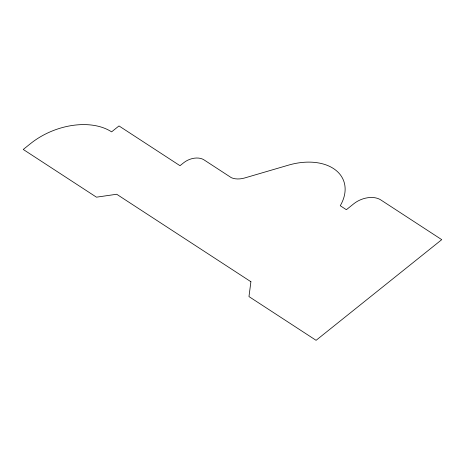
<?xml version="1.0" encoding="UTF-8"?>
<svg xmlns="http://www.w3.org/2000/svg" width="465" height="465" viewBox="0 0 465 465"><rect width="100%" height="100%" fill="white"/><g stroke="black" fill="none" stroke-linecap="round" stroke-linejoin="round"><path stroke-width="0.7" d="M250.908 281.732L248.973 296.583L316.078 340.322L441.75 239.655L380.742 199.892A19.966 13.125 -21.8 0 0 353.76 203.78L346.367 209.703L340.264 205.728A53.033 34.863 -21.8 0 0 335.625 170.08A53.033 34.863 -21.8 0 0 288.515 165.133L244.695 177.967A17.647 11.602 -21.8 0 1 231.39 177.717L203.937 159.826A14.973 9.846 -21.8 0 0 183.692 162.744L180.002 165.703L118.994 125.939L111.6 131.862A59.904 39.38 -21.8 0 0 30.644 143.528L23.25 149.451L96.458 197.172L116.698 194.254L250.908 281.732"/></g></svg>
